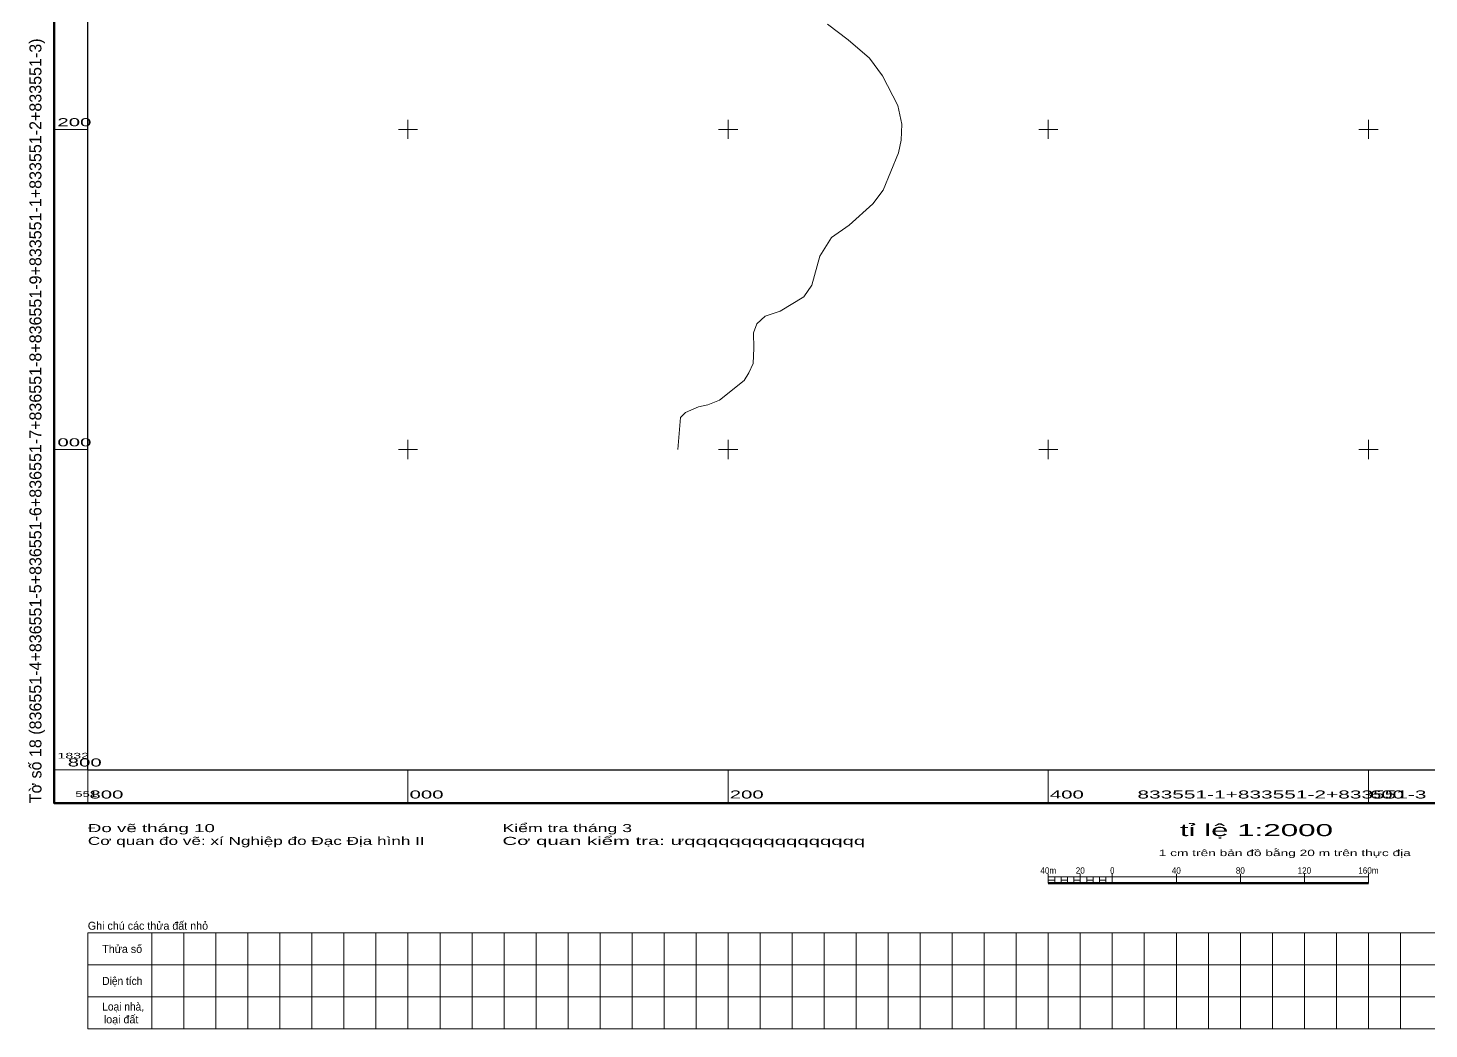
# Model space of a CAD drawing. Header units: metres. Extents: x 551763 to 553237, y 1832638 to 1834269.
# Drawn here: x 551763 to 552638, y 1832638 to 1833263 of the extents above; entities that cross this region are included whole.
import ezdxf
from ezdxf.enums import TextEntityAlignment as Align

# ---------------------------------------------------------------- set-up
doc = ezdxf.new("R2010")
doc.units = ezdxf.units.M
doc.header["$LTSCALE"] = 0.16
for name, color, linetype, lineweight in [('2', 7, 'Continuous', 25), ('46', 7, 'Continuous', 13), ('63', 7, 'Continuous', 13)]:
    doc.layers.add(name, color=color, linetype=linetype, lineweight=lineweight)

msp = doc.modelspace()

# ---------------------------------------------------------------- linework, layer by layer
at = {"layer": '2'}
for q in [(551800, 1834200), (553200, 1832800)]:
    msp.add_line((551800, 1832800), q, dxfattribs=at)
at = {"layer": '46'}
msp.add_lwpolyline([(552168.65, 1833000), (552170.26, 1833019.96), (552173.37, 1833023.15), (552181.45, 1833026.6), (552187.28, 1833027.95), (552194.6, 1833030.81), (552209.96, 1833043.1), (552212.88, 1833047.93), (552215.69, 1833053.75), (552216.06, 1833063.28), (552215.93, 1833072.91), (552217.94, 1833078.47), (552223.2, 1833083.25), (552232.48, 1833086.34), (552247.39, 1833095.41), (552252.19, 1833102.63), (552257.36, 1833120.88), (552264.48, 1833132.53), (552275.56, 1833140.15), (552290.29, 1833153.53), (552296.76, 1833162.11), (552306.39, 1833185.33), (552308.11, 1833193.31), (552308.46, 1833203.23), (552305.95, 1833214.89), (552296.46, 1833233.42), (552288.22, 1833244.51), (552275.01, 1833255.96), (552262.1, 1833265.64)], dxfattribs=at)
at = {"layer": '63'}
for p, q in [((552000, 1833194), (552000, 1833206)), ((552200, 1833194), (552200, 1833206)), ((552400, 1833194), (552400, 1833206)), ((552600, 1833194), (552600, 1833206)), ((551800, 1833200), (551779, 1833200)), ((551994, 1833200), (552006, 1833200)), ((552194, 1833200), (552206, 1833200)), ((552394, 1833200), (552406, 1833200)), ((552594, 1833200), (552606, 1833200)), ((552000, 1832994), (552000, 1833006)), ((552200, 1832994), (552200, 1833006)), ((552400, 1832994), (552400, 1833006)), ((552600, 1832994), (552600, 1833006)), ((551800, 1833000), (551779, 1833000)), ((551994, 1833000), (552006, 1833000)), ((552194, 1833000), (552206, 1833000)), ((552394, 1833000), (552406, 1833000)), ((552594, 1833000), (552606, 1833000)), ((551800, 1832800), (551779, 1832800)), ((551800, 1832800), (551800, 1832779)), ((552000, 1832800), (552000, 1832779)), ((552200, 1832800), (552200, 1832779)), ((552400, 1832800), (552400, 1832779)), ((552600, 1832800), (552600, 1832779)), ((552400, 1832729), (552400, 1832735)), ((552400, 1832733), (552600, 1832733)), ((552404, 1832729), (552404, 1832733)), ((552408, 1832729), (552408, 1832733)), ((552412, 1832729), (552412, 1832733)), ((552416, 1832729), (552416, 1832733)), ((552420, 1832729), (552420, 1832735)), ((552420, 1832729), (552420, 1832733)), ((552424, 1832729), (552424, 1832733)), ((552428, 1832729), (552428, 1832733)), ((552432, 1832729), (552432, 1832733)), ((552436, 1832729), (552436, 1832733)), ((552440, 1832729), (552440, 1832735)), ((552480, 1832729), (552480, 1832735)), ((552520, 1832729), (552520, 1832735)), ((552560, 1832729), (552560, 1832735)), ((552600, 1832729), (552600, 1832735)), ((551840, 1832698), (551840, 1832638)), ((551860, 1832698), (551860, 1832638)), ((551880, 1832698), (551880, 1832638)), ((551900, 1832698), (551900, 1832638)), ((551920, 1832698), (551920, 1832638)), ((551940, 1832698), (551940, 1832638)), ((551960, 1832698), (551960, 1832638)), ((551980, 1832698), (551980, 1832638)), ((552000, 1832698), (552000, 1832638)), ((552020, 1832698), (552020, 1832638)), ((552040, 1832698), (552040, 1832638)), ((552060, 1832698), (552060, 1832638)), ((552080, 1832698), (552080, 1832638)), ((552100, 1832698), (552100, 1832638)), ((552120, 1832698), (552120, 1832638)), ((552140, 1832698), (552140, 1832638)), ((552160, 1832698), (552160, 1832638)), ((552180, 1832698), (552180, 1832638)), ((552200, 1832698), (552200, 1832638)), ((552220, 1832698), (552220, 1832638)), ((552240, 1832698), (552240, 1832638)), ((552260, 1832698), (552260, 1832638)), ((552280, 1832698), (552280, 1832638)), ((552300, 1832698), (552300, 1832638)), ((552320, 1832698), (552320, 1832638)), ((552340, 1832698), (552340, 1832638)), ((552360, 1832698), (552360, 1832638)), ((552380, 1832698), (552380, 1832638)), ((552400, 1832698), (552400, 1832638)), ((552420, 1832698), (552420, 1832638)), ((552440, 1832698), (552440, 1832638)), ((552460, 1832698), (552460, 1832638)), ((552480, 1832698), (552480, 1832638)), ((552500, 1832698), (552500, 1832638)), ((552520, 1832698), (552520, 1832638)), ((552540, 1832698), (552540, 1832638)), ((552560, 1832698), (552560, 1832638)), ((552580, 1832698), (552580, 1832638)), ((552600, 1832698), (552600, 1832638)), ((552620, 1832698), (552620, 1832638)), ((551800, 1832678), (553200, 1832678)), ((551800, 1832658), (553200, 1832658))]:
    msp.add_line(p, q, dxfattribs=at)
at = {"layer": '63', "lineweight": 53}
msp.add_line((552400, 1832729), (552600, 1832729), dxfattribs=at)
at = {"layer": '63', "lineweight": 158}
msp.add_lwpolyline([(551779, 1834221), (553221, 1834221), (553221, 1832779), (551779, 1832779)], close=True, dxfattribs=at)
at = {"layer": '63'}
for points in [[(551800, 1834200), (553200, 1834200), (553200, 1832800), (551800, 1832800)], [(552400, 1832729), (552400, 1832731), (552404, 1832731), (552404, 1832729)], [(552408, 1832729), (552408, 1832731), (552412, 1832731), (552412, 1832729)], [(552416, 1832729), (552416, 1832731), (552420, 1832731), (552420, 1832729)], [(552424, 1832729), (552424, 1832731), (552428, 1832731), (552428, 1832729)], [(552432, 1832729), (552432, 1832731), (552436, 1832731), (552436, 1832729)], [(551800, 1832698), (553200, 1832698), (553200, 1832638), (551800, 1832638)]]:
    msp.add_lwpolyline(points, close=True, dxfattribs=at)

# ---------------------------------------------------------------- texts
msp.add_text('Tờ số 18 (836551-4+836551-5+836551-6+836551-7+836551-8+836551-9+833551-1+833551-2+833551-3)', height=7.5, rotation=90, dxfattribs=at).set_placement((551771, 1832779))
for s, height, width, p in [('200', 5, 1.9, (551781, 1833202)), ('000', 5, 1.9, (551781, 1833002)), ('1832', 3.5, 1.9, (551781, 1832807)), ('800', 5, 1.9, (551801, 1832782)), ('000', 5, 1.9, (552001, 1832782)), ('200', 5, 1.9, (552201, 1832782)), ('400', 5, 1.9, (552401, 1832782)), ('600', 5, 1.9, (552601, 1832782)), ('Đo vẽ tháng 10', 5, 1.75, (551800, 1832761)), ('Kiểm tra tháng 3', 5, 1.65, (552059, 1832761)), ('Cơ quan đo vẽ: xí Nghiệp đo Đạc Địa hình II', 5, 1.6, (551800, 1832753)), ('Cơ quan kiểm tra: ưqqqqqqqqqqqqqqqq', 5, 1.9, (552059, 1832753)), ('Diện tích', 5, 0.95, (551809, 1832665.5)), ('Loại nhà,', 5, 0.95, (551809, 1832649.5))]:
    msp.add_text(s, height=height, dxfattribs=dict(at, width=width)).set_placement(p)
for s, height, width, p in [('800', 5, 1.9, (551808.64, 1832802)), ('551', 3.5, 1.75, (551805.81, 1832783))]:
    msp.add_text(s, height=height, dxfattribs=dict(at, width=width)).set_placement(p, align=Align.RIGHT)
for s, height, width, p in [('833551-1+833551-2+833551-3', 5, 1.95, (552545.97, 1832782)), ('tỉ lệ 1:2000', 7.5, 1.95, (552530.01, 1832758.5)), ('1 cm trên bản đồ bằng 20 m trên thực địa', 4, 1.6, (552547.75, 1832746)), ('40m', 4, 0.95, (552400, 1832735)), ('20', 4, 0.95, (552420, 1832735)), ('0', 4, 0.9, (552440, 1832735)), ('40', 4, 0.95, (552480, 1832735)), ('80', 4, 0.95, (552520, 1832735)), ('120', 4, 0.95, (552559.995, 1832735)), ('160m', 4, 0.95, (552600.005, 1832735))]:
    msp.add_text(s, height=height, dxfattribs=dict(at, width=width)).set_placement(p, align=Align.CENTER)
for s, p in [('Ghi chú các thửa đất nhỏ', (551800, 1832700)), ('Thửa số', (551809, 1832685.5)), ('loại đất', (551810, 1832641.5))]:
    msp.add_text(s, height=5, dxfattribs=at).set_placement(p)

doc.saveas('drawing.dxf')
